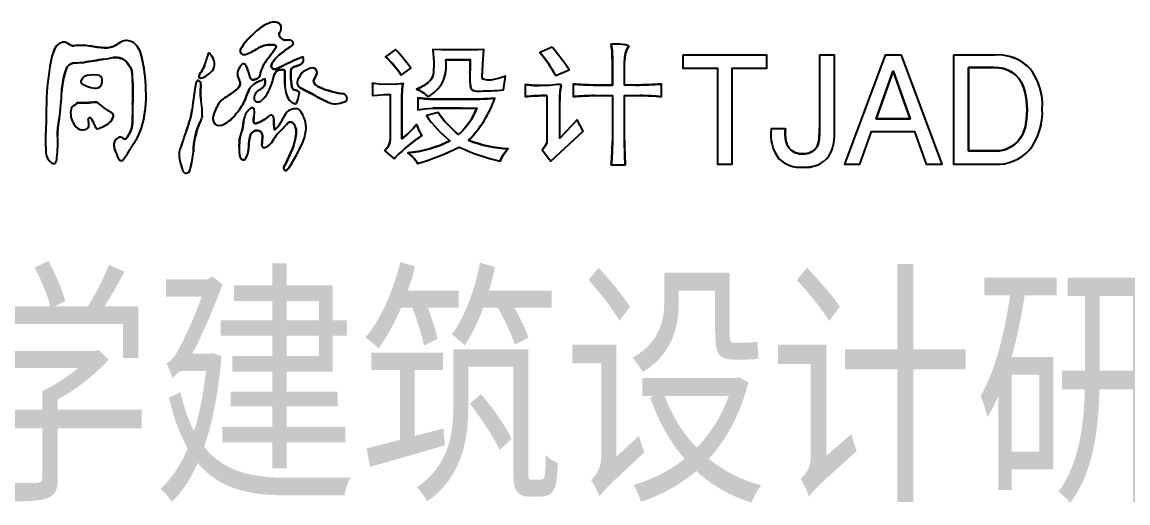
# Model space of a CAD drawing. Header units: inches. Extents: x -867 to 118033, y 1038912 to 1123012.
# Drawn here: x 111656 to 114573, y 1072510 to 1073778 of the extents above; entities that cross this region are included whole.
import ezdxf

# ---------------------------------------------------------------- set-up
doc = ezdxf.new("R2010")
doc.units = ezdxf.units.IN
doc.header["$MEASUREMENT"] = 0
doc.styles.add('TKZ1_tjhts.shx', font='tjromant.shx', dxfattribs={"bigfont": 'tjhts.shx'})

msp = doc.modelspace()

# ---------------------------------------------------------------- linework, layer by layer
at = {"color": 7}
for p, q in [((112640.8, 1073706.6), (112614.6, 1073687.2)), ((112761.9, 1073705.4), (112739.5, 1073706.6)), ((112739.5, 1073706.6), (112742, 1073673.8)), ((112781.4, 1073705.2), (112761.9, 1073705.4)), ((112808.2, 1073705.2), (112781.4, 1073705.2)), ((112836.4, 1073705.2), (112808.2, 1073705.2)), ((112858.2, 1073705.7), (112836.4, 1073705.2)), ((112873.7, 1073706.6), (112858.2, 1073705.7)), ((112871, 1073667.3), (112873.7, 1073706.6)), ((113054.3, 1073712.2), (113022, 1073698.3)), ((112742, 1073673.8), (112741, 1073643.1)), ((113245.6, 1073612.3), (113245.6, 1073676.1)), ((113399.3, 1073691.6), (113399.3, 1073656.6)), ((113620.6, 1073691.6), (113399.3, 1073691.6)), ((113620.6, 1073656.6), (113620.6, 1073691.6)), ((113799, 1073691.6), (113759.6, 1073691.6)), ((113759.6, 1073691.6), (113759.6, 1073499)), ((113799, 1073483.2), (113799, 1073691.6)), ((113932.9, 1073691.6), (113825.8, 1073403.3)), ((113976.1, 1073691.6), (113932.9, 1073691.6)), ((114083.5, 1073403.3), (113976.1, 1073691.6)), ((114113.3, 1073691.6), (114113.3, 1073403.3)), ((114223.1, 1073691.6), (114113.3, 1073691.6)), ((112656.2, 1073638.6), (112681.4, 1073656.9)), ((112869.9, 1073634.5), (112871, 1073667.3)), ((113063.6, 1073637.3), (113099.1, 1073652.6)), ((113399.3, 1073656.6), (113490.3, 1073656.6)), ((113490.3, 1073656.6), (113490.3, 1073403.3)), ((113529.6, 1073403.3), (113529.6, 1073656.6)), ((113529.6, 1073656.6), (113620.6, 1073656.6)), ((113954.4, 1073650.3), (113909.2, 1073523.1)), ((113999, 1073523.1), (113954.4, 1073650.3)), ((114219.9, 1073658.3), (114152.5, 1073658.3)), ((114152.5, 1073658.3), (114152.5, 1073438.5)), ((111815.5, 1073630.9), (111811.9, 1073624.7)), ((111818.4, 1073633.9), (111815.5, 1073630.9)), ((111827, 1073637.3), (111818.4, 1073633.9)), ((111834.3, 1073638.8), (111827, 1073637.3)), ((111849.9, 1073639.6), (111834.3, 1073638.8)), ((111859.7, 1073637.3), (111849.9, 1073639.6)), ((112585.3, 1073616.5), (112580.7, 1073616.5)), ((112580.7, 1073616.5), (112580.7, 1073584.6)), ((112596.9, 1073615.1), (112585.3, 1073616.5)), ((112639.4, 1073614.1), (112596.9, 1073615.1)), ((112660.9, 1073616.5), (112639.4, 1073614.1)), ((112870.2, 1073630.8), (112869.9, 1073634.5)), ((112870.6, 1073628.9), (112870.2, 1073630.8)), ((112874.7, 1073627), (112870.6, 1073628.9)), ((112883.6, 1073625.4), (112874.7, 1073627)), ((112892.2, 1073625.7), (112883.6, 1073625.4)), ((112904.6, 1073627.8), (112892.2, 1073625.7)), ((112913.1, 1073630), (112904.6, 1073627.8)), ((112922.9, 1073633.1), (112913.1, 1073630)), ((112930.8, 1073635.9), (112922.9, 1073633.1)), ((112926.2, 1073599.8), (112930.8, 1073635.9)), ((113109.9, 1073615.1), (113109.9, 1073581.8)), ((113342.8, 1073581.8), (113342.8, 1073615.1)), ((112580.7, 1073584.6), (112593.6, 1073585.7)), ((112593.6, 1073585.7), (112612.4, 1073587.2)), ((112612.4, 1073587.2), (112626.9, 1073587.4)), ((112626.9, 1073587.4), (112627, 1073468.1)), ((112983.4, 1073613.7), (112983.4, 1073581.8)), ((113275.4, 1073612.3), (113245.6, 1073612.3)), ((112699.5, 1073579.1), (112699.5, 1073547.1)), ((113040.4, 1073584.6), (113040.4, 1073459.8)), ((113074.4, 1073472.3), (113074.4, 1073571.2)), ((113165.4, 1073584.5), (113213.2, 1073584.6)), ((113213.2, 1073584.6), (113213.2, 1073463.9)), ((113245.6, 1073584.6), (113286, 1073584.6)), ((113245.6, 1073466.7), (113245.6, 1073584.6)), ((111830.1, 1073523.5), (111834.7, 1073527.8)), ((111834.7, 1073527.8), (111839, 1073523.2)), ((112699.5, 1073547.1), (112717.3, 1073549.6)), ((112717.3, 1073549.6), (112739.6, 1073551.2)), ((112753.4, 1073540.2), (112722.6, 1073531.9)), ((113120.7, 1073520.8), (113074.4, 1073472.3)), ((113136.1, 1073490.3), (113120.7, 1073520.8)), ((113909.2, 1073523.1), (113999, 1073523.1)), ((113051.2, 1073411.3), (113136.1, 1073490.3)), ((113669.8, 1073496.7), (113632.2, 1073496.7)), ((113866.3, 1073403.3), (113897.1, 1073489.4)), ((113897.1, 1073489.4), (114010.5, 1073489.4)), ((114010.5, 1073489.4), (114041.1, 1073403.3)), ((112613.1, 1073439), (112636.2, 1073418.2)), ((113028.1, 1073441.7), (113051.2, 1073411.3)), ((114152.5, 1073438.5), (114219.9, 1073438.5)), ((113210.1, 1073401.6), (113247.2, 1073401.6)), ((113490.3, 1073403.3), (113529.6, 1073403.3)), ((113825.8, 1073403.3), (113866.3, 1073403.3)), ((114041.1, 1073403.3), (114083.5, 1073403.3)), ((114113.3, 1073403.3), (114221.6, 1073403.3))]:
    msp.add_line(p, q, dxfattribs=at)
for points in [[(112264.1, 1073745.1, 0.093827), (112231.6, 1073705.2, 0.302072), (112233.9, 1073695.2, 0.296548), (112249.4, 1073694.6, 0.04254), (112281.7, 1073711.5, -0.129019), (112317.5, 1073718.8, -0.117204), (112324.7, 1073716.7, -0.328405), (112324.9, 1073710.7, -0.051459), (112306.5, 1073685.3, 0.085646), (112284.7, 1073646.5, 0.031903), (112283.1, 1073639.3, -0.315533), (112275.5, 1073629, -0.134544), (112263.7, 1073626.5, -0.408117), (112257.2, 1073633.1, 0.035639), (112249.6, 1073657.2, 0.084333), (112243.4, 1073667.2, 0.358627), (112237.6, 1073668, 0.227473), (112224.2, 1073642.1, 0.148882), (112228.8, 1073625.7, -0.254787), (112230.5, 1073611.4, -0.110418), (112215.7, 1073595.6, -0.032156), (112189.9, 1073578.7, 0.122106), (112174.1, 1073562.8, 0.074479), (112159.4, 1073526.9, 0.233421), (112164.5, 1073509.8, 0.316166), (112188.6, 1073509.2, 0.122903), (112221, 1073536.9, 0.056501), (112242.7, 1073570.2, -0.025506), (112256.2, 1073602.4, -0.174643), (112283.3, 1073623.2, 0.004602), (112296.4, 1073629, -0.251477), (112293.4, 1073608.9, -0.130218), (112280.8, 1073598.8, 0.16089), (112270.5, 1073588.1, 0.172735), (112268.4, 1073573.7, 0.448793), (112285.3, 1073570.2, 0.141971), (112310.3, 1073605.5, 0.057248), (112320.1, 1073636.6, -0.334885), (112335.7, 1073652.3, -0.076773), (112344.7, 1073652.9, -0.545841), (112348.7, 1073647.8, -0.008092), (112348.7, 1073614.5, 0.139136), (112360.7, 1073572.5, 0.144746), (112374.2, 1073563.4, 0.355116), (112381, 1073566.5, 0.046986), (112386, 1073584.8, 0.052614), (112387.8, 1073591.7, 0.237681), (112384.5, 1073596.2, 0.025436), (112375.3, 1073599.2, -0.354836), (112367.5, 1073607.9, -0.049448), (112364.8, 1073638.8, -0.035628), (112365, 1073650.1, -0.387964), (112372.2, 1073659.7, -0.009611), (112387.5, 1073665.3, 0.187317), (112396.8, 1073673.3, 0.232403), (112397.2, 1073685.7, 0.143525), (112395, 1073686.2, 0.022411), (112345.2, 1073663.8, -0.00319), (112326.8, 1073655.1, -0.206179), (112319.1, 1073654.5, -0.165764), (112313.6, 1073660.1, -0.217969), (112314.6, 1073667.9, -0.110096), (112337, 1073694, -0.031862), (112364, 1073713.7, 0.078929), (112370.6, 1073719.7, 0.264707), (112371, 1073724, 0.034215), (112367.5, 1073729, 0.174735), (112362.4, 1073731, 0.001752), (112353.7, 1073730.6, -0.177458), (112342.7, 1073733.5, -0.140307), (112334.8, 1073741.4, -0.275752), (112337.2, 1073754, 0.167681), (112339.3, 1073767.5, 0.301407), (112325.1, 1073778, 0.08311), (112312.4, 1073777.7, 0.130737)], [(111950.7, 1073723.7, 0.215782), (111921.7, 1073728.4, 0.067417), (111904.6, 1073718.5, -0.168397), (111870.5, 1073710.8, -0.018722), (111834, 1073715.4, 0.069135), (111793.1, 1073716, -0.211583), (111782.1, 1073718.8, 0.012327), (111771, 1073725.2, 0.18165), (111761.2, 1073724.4, 0.234564), (111743.2, 1073710.8, 0.06939), (111731.5, 1073674.4, 0.040114), (111720, 1073566.1, 0.00862), (111719.5, 1073512.3, 0.034302), (111718.5, 1073433.9, 0.240525), (111736.2, 1073406, 0.151405), (111742.1, 1073405.2, 0.254247), (111747.6, 1073420.9, 0.038225), (111749.6, 1073478.4, -0.061608), (111753.9, 1073522.5, 0.026815), (111760.4, 1073596.5, -0.054652), (111767.8, 1073640.1, -0.028262), (111774.9, 1073660.7, -0.253686), (111796, 1073670.9, 0.007206), (111819, 1073672.3, -0.006599), (111871.8, 1073680.4, 0.009999), (111896.4, 1073685.4, -0.062381), (111917, 1073682.7, -0.15567), (111930, 1073674.8, -0.051163), (111942.9, 1073656.8, -0.102101), (111945.9, 1073644, -0.03095), (111947.3, 1073560.3, 0.010088), (111946.7, 1073513.5, -0.131285), (111940, 1073486.4, -0.019629), (111932.7, 1073473.9, -0.485137), (111923.1, 1073471.1, 0.001583), (111916.2, 1073475.2, 0.165296), (111904, 1073469.3, 0.24859), (111897.8, 1073451.6, 0.066176), (111905.5, 1073429.4, 0.038595), (111911.3, 1073416.3, 0.378365), (111920.7, 1073413.7, 0.077759), (111939.9, 1073442.4, 0.016012), (111958.1, 1073470.2, 0.054651), (111971.8, 1073502.8, 0.087206), (111982.3, 1073598.9, 0.064902), (111969.6, 1073693.9, 0.144064)], [(112656.2, 1073638.6), (112681.4, 1073656.9, 0.028783), (112640.8, 1073706.6), (112614.6, 1073687.2, -0.06685)], [(112742, 1073673.8), (112741, 1073643.1, -0.202539), (112727.4, 1073619.2, -0.066868), (112696.4, 1073601.3, -0.101276), (112727.2, 1073581.8, 0.145344), (112765.7, 1073620.7, 0.140249), (112773.5, 1073678.9, -0.003162), (112838.3, 1073678.9, -0.016144), (112837.2, 1073645, 0.052901), (112839.3, 1073605.2, 0.214665), (112844.5, 1073598.4, 0.093296), (112846, 1073598.5, 0.137117), (112864.8, 1073596.6, 0.000424), (112894.5, 1073597.3, 0.022294), (112926.2, 1073599.8), (112930.8, 1073635.9), (112922.9, 1073633.1), (112913.1, 1073630), (112904.6, 1073627.8), (112892.2, 1073625.7), (112883.6, 1073625.4), (112870.9, 1073627.7), (112869.9, 1073632.5), (112871, 1073667.3), (112873.7, 1073706.6), (112858.2, 1073705.7), (112836.4, 1073705.2), (112808.2, 1073705.2), (112781.4, 1073705.2), (112761.9, 1073705.4), (112739.5, 1073706.6)], [(113054.3, 1073712.2), (113022, 1073698.3, -0.049542), (113063.6, 1073637.3), (113099.1, 1073652.6, 0.030356)], [(113163.7, 1073612.4, -0.019379), (113109.9, 1073615.1), (113109.9, 1073581.8, -0.02608), (113165.4, 1073584.5), (113213.2, 1073584.6), (113213.2, 1073463.9, -0.021278), (113210.1, 1073401.6), (113247.2, 1073401.6, -0.017067), (113245.6, 1073466.7), (113245.6, 1073584.6), (113285.5, 1073584.6, -0.024313), (113342.8, 1073581.8), (113342.8, 1073615.1, -0.018656), (113275.4, 1073612.3), (113245.6, 1073612.3), (113245.6, 1073676.1, -0.143011), (113256.4, 1073714.9, 0.162811), (113246.2, 1073718.6, 0.035376), (113219, 1073720.4, 0.004148), (113210.1, 1073720.5, -0.046173), (113213, 1073695.9, -0.00345), (113213.2, 1073612.3, -0.001359)], [(112137.6, 1073666.7, -0.130766), (112136.1, 1073661.4, -0.049), (112127.3, 1073645.4, 0.175351), (112122.3, 1073634.2, 0.389375), (112126.5, 1073630.7, 0.146359), (112144.1, 1073638.6, 0.079034), (112157, 1073649.6, 0.101244), (112162.8, 1073660.6, 0.132531), (112162.9, 1073675.2, 0.067751), (112158.6, 1073685.6, 0.050259), (112150.9, 1073695.8, 0.454265), (112147.3, 1073695.4, 0.06765), (112143, 1073683.5, 0.007561)], [(113759.6, 1073499, -0.040499), (113757.4, 1073460.6, -0.3078), (113726.3, 1073431.6, -0.189438), (113687.3, 1073438.4, -0.186489), (113671.1, 1073465.6, -0.07743), (113669.8, 1073496.7), (113632.2, 1073496.7, 0.198241), (113652.7, 1073417.8, 0.214326), (113714.8, 1073395.6, 0.249549), (113784.6, 1073424.6, 0.135294), (113799, 1073483.2), (113799, 1073691.6), (113759.6, 1073691.6)], [(114113.3, 1073691.6), (114113.3, 1073403.3), (114221.6, 1073403.3, 0.229129), (114314.3, 1073442.3, 0.179316), (114347.5, 1073548.9, 0.181564), (114315.5, 1073655.6, 0.220204), (114223.1, 1073691.6)], [(112430.3, 1073583.7, 0.027579), (112467.4, 1073565.6, 0.154526), (112490.1, 1073563.9, 0.082415), (112510.8, 1073570.3, 0.312986), (112511.5, 1073583.1, 0.221824), (112504.6, 1073589, 0.031656), (112493, 1073589.7, -0.00721), (112464.9, 1073597.6, -0.071904), (112432.3, 1073611.1, -0.267193), (112424.7, 1073623.4, -0.023267), (112433.2, 1073641.6, 0.395574), (112426.4, 1073657.3, 0.188464), (112408.5, 1073653.2, 0.051998), (112395.4, 1073645.9, 0.108508), (112385.7, 1073630.6, 0.200123), (112381.8, 1073615.3, 0.191616), (112389.2, 1073605.4, -0.01282)], [(114152.5, 1073658.3), (114219.9, 1073658.3, -0.337188), (114298, 1073607.2, -0.124189), (114303.9, 1073510.5, -0.40123), (114219.9, 1073438.5), (114152.5, 1073438.5)], [(111849.9, 1073639.6), (111834.3, 1073638.8), (111827, 1073637.3), (111818.4, 1073633.9), (111815.5, 1073630.9), (111811.9, 1073624.7, 0.333571), (111812.9, 1073616.1, 0.045952), (111826.4, 1073609.7, 0.064784), (111848.3, 1073604.1, 0.210865), (111861.9, 1073608.5, 0.127927), (111866.7, 1073620, 0.211886), (111864.6, 1073633.6, 0.12013), (111859.7, 1073637.3)], [(112127.5, 1073615.5, 0.313541), (112121.2, 1073624, 0.335576), (112114.8, 1073620.4, 0.015792), (112104.2, 1073547.6, -0.057755), (112088.3, 1073490.4, 0.000363), (112069.8, 1073435.2, 0.094511), (112079.3, 1073388.4, 0.230423), (112086.7, 1073379.3, 0.369117), (112099.6, 1073391.4, 0.039319), (112107.7, 1073436.3, -0.109188), (112126.7, 1073516.8, 0.00425), (112131.3, 1073528.8, 0.032369), (112126.9, 1073584.7, -0.025515)], [(112639.4, 1073614.1), (112596.9, 1073615.1), (112585.3, 1073616.5), (112580.7, 1073616.5), (112580.7, 1073584.6), (112593.6, 1073585.7), (112612.4, 1073587.2), (112626.9, 1073587.4), (112627, 1073468.3, -0.223037), (112614.6, 1073441.7, -0.003297), (112613.1, 1073439), (112636.2, 1073418.2, 0.201777), (112640.8, 1073422.3, -0.033526), (112710.3, 1073479.2, -0.02738), (112696.4, 1073508.3, -0.067274), (112657.8, 1073470.9, -0.004515), (112658.3, 1073597.9, -0.051491), (112660.9, 1073616.5)], [(113040.4, 1073584.6), (113040.4, 1073459.8, -0.094232), (113028.1, 1073441.7), (113051.2, 1073411.3), (113136.1, 1073490.3), (113120.7, 1073520.8), (113074.4, 1073472.3), (113074.4, 1073571.2, -0.058001), (113078.1, 1073611.9, 0.319569), (113076.3, 1073613.6, 0.045142), (113046.6, 1073610.8, 0.020451), (113020.2, 1073611, -0.034776), (112983.4, 1073613.7), (112983.4, 1073581.8, -0.030546)], [(111839, 1073523.2, -0.039434), (111845.4, 1073509.9, 0.054133), (111852.6, 1073497, 0.123184), (111886.6, 1073513.4, 0.140353), (111896.7, 1073529.8, 0.284617), (111893.6, 1073538.3, -0.012464), (111879.4, 1073547.3, 0.016141), (111851.9, 1073567.5, -0.029736), (111800.7, 1073565.2, -0.149024), (111792.1, 1073558.4, 0.190304), (111785.1, 1073549.6, 0.089845), (111784.5, 1073529.6, 0.171078), (111802.3, 1073498.4, 0.249801), (111822, 1073495.3, 0.378768), (111832.3, 1073507.9, 0.031236), (111830.1, 1073523.5), (111834.7, 1073527.8)], [(112824.8, 1073574.9, -0.002263), (112735.7, 1073575.1, -0.028919), (112699.5, 1073578.9), (112699.5, 1073547.1), (112717.3, 1073549.6), (112739.6, 1073551.2, -0.001197), (112815, 1073551.3, 0.000411), (112855.2, 1073551.3, -0.117897), (112807.4, 1073482, -0.081518), (112753.4, 1073540.2), (112722.6, 1073531.9, 0.067412), (112784.3, 1073465.4, -0.099344), (112673.2, 1073433.5, -0.117302), (112699.5, 1073405.7, 0.051291), (112809, 1073448.7, 0.052048), (112916.9, 1073411.3, -0.102524), (112938.5, 1073444.5, -0.086164), (112833.7, 1073466.7, 0.112398), (112903, 1073577.7, -0.018709)], [(112385.3, 1073548.4, 0.188222), (112369, 1073548.5, 0.20573), (112351.8, 1073537.7, 0.018376), (112339.4, 1073516, -0.117409), (112321.8, 1073494.1, -0.060927), (112320.2, 1073522, 0.215117), (112315.7, 1073532.1, 0.470033), (112305.7, 1073529.1, -0.045545), (112287.4, 1073517.3, -0.074224), (112273.6, 1073511.3, -0.568137), (112266.3, 1073517.5, -0.07678), (112267.6, 1073527.3, 0.100197), (112268.2, 1073548.1, 0.387299), (112262.2, 1073552.4, 0.118665), (112256.9, 1073549.9, 0.185429), (112241.2, 1073521.1, -0.018374), (112236.9, 1073496, 0.026924), (112229.9, 1073471.6, -0.013447), (112228.5, 1073448.2, 0.097057), (112231.3, 1073421.6, 0.277047), (112239.3, 1073414.9, 0.192921), (112246.3, 1073419, 0.125735), (112254, 1073449, -0.084178), (112258.7, 1073481.6, -0.292454), (112276.3, 1073492.7, -0.427415), (112289.7, 1073478.7, -0.039723), (112288.4, 1073454.3, 0.744354), (112300.1, 1073449.5, 0.173973), (112317.6, 1073465.6, -0.079593), (112334.6, 1073488.9, 0.037997), (112354.9, 1073510.4, -0.536451), (112372.4, 1073510.1, -0.220641), (112377.9, 1073479.8, -0.033334), (112372, 1073451.5, -0.02197), (112354.8, 1073412.6, -0.036413), (112345.6, 1073395, 0.059035), (112345.3, 1073394, 0.221247), (112348.6, 1073387.1, 0.229092), (112351.5, 1073386.7, 0.104052), (112358.2, 1073391.9, 0.039622), (112379.4, 1073427.7, 0.031663), (112397.5, 1073464.1, 0.083922), (112405.2, 1073501.4, 0.095464), (112397, 1073532.3, 0.118136)]]:
    msp.add_lwpolyline(points, format="xyb", close=True, dxfattribs=at)
for points in [[(113399.3, 1073691.6), (113399.3, 1073656.6), (113490.3, 1073656.6), (113490.3, 1073403.3), (113529.6, 1073403.3), (113529.6, 1073656.6), (113620.6, 1073656.6), (113620.6, 1073691.6)], [(113976.1, 1073691.6), (113932.9, 1073691.6), (113825.8, 1073403.3), (113866.3, 1073403.3), (113897.1, 1073489.4), (114010.5, 1073489.4), (114041.1, 1073403.3), (114083.5, 1073403.3)], [(113954.4, 1073650.3), (113999, 1073523.1), (113909.2, 1073523.1)]]:
    msp.add_lwpolyline(points, close=True, dxfattribs=at)
for centre, radius, start, end in [((112349.5, 1073670.6), 113.4, 109.1475, 138.9413), ((112319.8, 1073739.7), 38.7, 82.1361, 101.1399), ((112324.3, 1073762.1), 16, 19.8745, 86.9673), ((112318.6, 1073763.8), 21.1, 332.0783, 10.1537), ((112353.1, 1073639.3), 138.3, 130.0963, 150.3716), ((112346.5, 1073745.7), 12.5, 138.4495, 200.1147), ((112352.5, 1073751.2), 20.3, 209.0736, 241.021), ((112352.1, 1073747.1), 16.6, 235.3134, 269.6983), ((112409.8, 1072492.6), 1239.3, 92.2365, 92.6707), ((112362.2, 1073723), 8.01, 49.0264, 95.755), ((111868, 1073650.6), 138.6, 154.6168, 170.1026), ((111765.9, 1073699.4), 25.4, 100.5493, 155.489), ((111767.1, 1073711.9), 13.9, 73.9384, 115.1205), ((111646.2, 1073495.6), 261.3, 57.9578, 61.4855), ((111790.8, 1073729.7), 13.9, 244.916, 279.4888), ((111811.4, 1073568.3), 148.8, 81.2482, 97.0675), ((111913.2, 1074200.4), 491.4, 260.7282, 265.3405), ((111876.4, 1073763.8), 53.3, 266.6633, 301.9308), ((111949.7, 1073660.5), 73.5, 112.4138, 127.8412), ((111930.9, 1073694), 35.7, 56.361, 105.0678), ((111909.5, 1073676.7), 62.5, 13.7092, 48.7648), ((112240.3, 1073702), 9.29, 142.2512, 226.8898), ((112166.2, 1073892.2), 214.4, 292.8223, 302.5658), ((112313.4, 1073646.9), 72, 86.7683, 116.1748), ((112192.8, 1073787.1), 152.6, 318.166, 329.9491), ((112316.7, 1073702.6), 16.2, 60.6449, 87.3841), ((112320.7, 1073713.6), 5.11, 325.6252, 38.347), ((112505.1, 1073492.1), 262.7, 122.4633, 129.7631), ((112348.6, 1073737.2), 28.1, 303.3087, 321.3605), ((112332.7, 1073700.6), 44.9, 33.2088, 39.3453), ((112367, 1073722.2), 4.4, 324.3432, 41.0662), ((112229.1, 1073329.7), 558.2, 35.8756, 42.4704), ((112586, 1073314.2), 614.6, 33.4061, 40.3611), ((113078.8, 1073692.5), 134.2, 1.4454, 12.0201), ((113210.3, 1073181.5), 539, 89.0741, 90.0248), ((113219.7, 1073527.7), 192.8, 82.0921, 90.1964), ((113317.4, 1073677), 71.9, 148.1785, 180.7336), ((113245.8, 1073701.6), 17, 51.6598, 88.6489), ((112399.3, 1073548.9), 679.5, 169.3532, 178.5417), ((111756.5, 1074469.7), 799.8, 272.831, 274.4824), ((112152.4, 1071672.7), 2027.2, 97.9552, 99.4675), ((111761, 1074296.5), 626, 280.1984, 282.49), ((111896.3, 1073601.7), 83.7, 75.161, 89.9474), ((111911.1, 1073658.4), 25, 40.8722, 74.565), ((111848.5, 1073603), 108.6, 29.6487, 41.3642), ((111611.6, 1073597.7), 370.7, 0.1786, 14.6503), ((112697.2, 1073498.8), 584.2, 161.5651, 163.2979), ((112188.8, 1073673.3), 47, 152.6378, 167.4631), ((112149.3, 1073694.1), 2.37, 36.9219, 158.8207), ((112103.8, 1073652.4), 64, 34.6901, 42.2935), ((112122.5, 1073664.5), 41.8, 14.7604, 35.6224), ((112135.8, 1073668.1), 28, 344.4478, 14.6457), ((112242.1, 1073706.8), 14.2, 234.8579, 300.9284), ((112408.1, 1073602.9), 130.8, 140.9736, 160.5544), ((112384.4, 1073630.7), 79.1, 126.7989, 151.9298), ((112620, 1073119.7), 609.5, 111.8857, 116.8001), ((112381.8, 1073681.3), 17, 288.0948, 330.936), ((112395.3, 1073682.2), 4.04, 62.1726, 128.7074), ((112384.4, 1073679.9), 14.1, 330.8324, 24.3687), ((112454.6, 1073507.8), 240.4, 32.9673, 48.2654), ((112667.9, 1073663.3), 106.8, 336.4349, 8.3694), ((112805.9, 1068560), 5119, 89.6376, 90.3624), ((112313.8, 1073678), 524.4, 356.3965, 0.096), ((112735.7, 1073458.1), 373.7, 28.6579, 40.0028), ((107155.3, 1073640.2), 6057.9, 359.73634, 0.52696), ((114230.4, 1073573.8), 118, 43.8554, 93.5297), ((111952.8, 1073587.9), 192.3, 157.7458, 164.2213), ((111794.8, 1073646.4), 24.5, 87.3628, 144.3023), ((111913.4, 1073643.1), 32.5, 1.6517, 24.9706), ((111271.2, 1073591.3), 676.8, 357.377, 4.468), ((112140.3, 1073633), 18.1, 136.232, 169.297), ((112050.4, 1073698.2), 93.3, 325.5426, 336.7635), ((112126.9, 1073666.9), 10.7, 328.9307, 358.7309), ((112116.1, 1073684.4), 53.7, 301.4597, 319.5353), ((112133, 1073669.3), 31.1, 320.4647, 343.5894), ((112253.4, 1073641.5), 29.2, 173.2102, 212.6053), ((112257.9, 1073641.1), 33.7, 128.9893, 173.5821), ((112240, 1073664.1), 4.62, 42.2238, 134.9491), ((112217.3, 1073643.9), 35, 19.7615, 41.7667), ((112083.9, 1073592.3), 178, 13.2261, 20.8557), ((112340.1, 1073630.3), 57.6, 163.712, 173.4114), ((112322.6, 1073662.9), 9.47, 148.0295, 197.2149), ((112324.4, 1073665.4), 12.1, 206.2393, 243.8873), ((112322.3, 1073663.8), 9.75, 250.905, 297.5047), ((112338.4, 1073634.1), 18.4, 98.2621, 166.527), ((111656.3, 1075102), 1594.7, 294.8621, 295.5931), ((112341.9, 1073623.4), 29.6, 84.5935, 102.1541), ((112345.1, 1073649.1), 3.82, 21.6026, 95.1427), ((111319.3, 1073629.1), 1029.5, 359.1889, 1.1919), ((112444.2, 1073642.6), 79.5, 171.7867, 182.7924), ((112373.9, 1073651), 8.89, 101.2006, 160.3988), ((112523.8, 1073263.9), 423.9, 108.8221, 110.9686), ((112425.4, 1073616.1), 42.3, 135.1005, 159.8718), ((112437, 1073587.1), 72, 113.305, 125.2113), ((112422.6, 1073632.3), 25.3, 81.2357, 123.9277), ((112421.5, 1073645.8), 12.5, 340.3263, 66.6562), ((112705.9, 1073647.3), 35.4, 307.403, 353.2021), ((113025.9, 1073634.8), 188.9, 176.8776, 188.5048), ((114225.4, 1073581.4), 77.1, 19.5553, 94.0892), ((114189.4, 1073559.6), 158.4, 356.11, 37.2729), ((111963.1, 1073584.6), 203, 164.1083, 176.6211), ((111818.1, 1073621.1), 7.23, 149.7671, 223.5559), ((111854.4, 1073686.4), 81.7, 239.4318, 249.9559), ((111854.5, 1073625.3), 13.1, 39.402, 66.8025), ((111842.2, 1073623.6), 24.8, 322.4105, 351.5708), ((111850.4, 1073624.4), 17, 344.8354, 32.6883), ((113261.6, 1073416.9), 1164.7, 169.9373, 173.5564), ((112120.4, 1073618), 6.13, 82.3692, 156.5712), ((112118.2, 1073615.3), 9.27, 350.7614, 71.0034), ((112126.3, 1073634.8), 4.03, 157.4294, 272.9815), ((112122.2, 1073664.1), 33.6, 277.4205, 310.727), ((112216.5, 1073617.1), 15.1, 337.9709, 35.1472), ((112298.5, 1073575.2), 50.3, 107.5904, 147.216), ((112263.8, 1073633.1), 6.64, 180.6502, 269.4551), ((112265.1, 1073649.1), 22.7, 266.6755, 297.3265), ((112271.9, 1073639.6), 11.2, 288.3268, 346.057), ((111973.3, 1074338.6), 779.7, 293.4238, 294.4784), ((112276.1, 1073621.7), 21.5, 323.2706, 19.7339), ((112180.1, 1073663.6), 142.6, 335.9437, 349.7991), ((112428.7, 1073614.6), 79.9, 180.0575, 211.7418), ((112521.6, 1073636.8), 156.8, 179.2992, 191.5981), ((112402.1, 1073618.3), 20.5, 143.1721, 188.4389), ((112398, 1073619.7), 16.8, 194.9179, 248.8939), ((112625, 1073541), 216.6, 152.3131, 157.6446), ((112439.1, 1073623.9), 14.4, 181.9526, 241.7908), ((112749.6, 1073594.6), 91.4, 166.1527, 177.9433), ((112645.1, 1073725.6), 134.5, 292.403, 307.7053), ((112681, 1073666.2), 96.2, 298.6904, 331.7691), ((113171.6, 1074307.4), 695, 264.9091, 269.3499), ((113271.8, 1074515.7), 903.4, 270.2276, 274.5029), ((111067.5, 1073620.1), 693.4, 351.9097, 358.0537), ((111858.7, 1073690.9), 87.3, 248.3359, 263.1626), ((111850.1, 1073621.7), 17.6, 263.9496, 311.5786), ((111703.7, 1073580.8), 279.2, 344.5686, 3.725), ((112428.3, 1073593.9), 301.6, 176.2285, 181.7493), ((112072, 1073787.4), 239.7, 299.4673, 306.8343), ((112187.6, 1073636.6), 49.7, 304.4024, 329.6063), ((112565.4, 1073453.9), 343, 154.336, 160.1802), ((112289.6, 1073577.9), 21.7, 151.8893, 191.0904), ((112291.9, 1073578), 23.7, 118.0768, 154.6368), ((112268.1, 1073627.7), 31.5, 293.6395, 323.3164), ((112236.8, 1073630.9), 77.7, 308.622, 340.9434), ((112376.8, 1073608.4), 9.32, 199.3444, 249.1336), ((112350, 1073508), 94.6, 69.3771, 75.6628), ((112286.8, 1073602.1), 100.7, 339.9904, 350.0828), ((112381.7, 1073590.6), 6.15, 10.058, 74.5038), ((112353.9, 1073596.6), 34.2, 339.7651, 351.8123), ((111987.5, 1072792.7), 906.6, 60.7604, 63.5026), ((112495.5, 1073717.1), 123.4, 239.2109, 255.6618), ((112753, 1074567), 1011.3, 253.4506, 255.103), ((112493.7, 1073497.9), 91.8, 83.2252, 90.4778), ((112501.7, 1073578.6), 10.8, 24.6287, 74.657), ((119691.2, 1073507), 7033.5, 179.2596, 180.29427), ((112664.2, 1073516.3), 90.9, 46.1401, 69.2721), ((112849.5, 1073607.6), 10.5, 184.3607, 241.5966), ((112845, 1073602.4), 4.02, 262.09, 283.4103), ((112858.7, 1073631.3), 35.2, 248.7591, 279.9892), ((112455.2, 1091057.3), 17465.5, 271.34405, 271.44129), ((112882.3, 1073954.1), 356.9, 271.9513, 277.0598), ((113021, 1073876.6), 265.6, 261.8656, 269.8324), ((113031.3, 1073288.6), 322.6, 87.2808, 91.967), ((113076.6, 1073447.7), 165.9, 90.3127, 100.4345), ((113251.1, 1073576), 176.8, 168.7607, 181.5391), ((113076, 1073611.5), 2.06, 326.4932, 98.9907), ((113203.9, 1082725), 9112.7, 269.74672, 270.05812), ((114109.3, 1073547.2), 198.1, 349.3214, 17.6385), ((113282.3, 1073526.4), 1562.8, 178.5417, 180.5171), ((111799.7, 1073545.1), 15.3, 119.847, 162.946), ((111785.3, 1073575.8), 18.7, 291.4764, 325.3806), ((111806.9, 1073996.9), 431.8, 269.1798, 275.9928), ((111553.3, 1073132.4), 527.7, 51.8352, 55.5341), ((113106.1, 1073522.7), 1159.5, 178.1439, 180.508), ((111697.4, 1073522.2), 434, 0.8698, 8.2857), ((112286.6, 1073495.9), 131, 149.3751, 164.7886), ((112214, 1073539), 46.5, 121.276, 149.4952), ((112085, 1073648.8), 176.1, 320.5442, 333.4796), ((112278.4, 1073579.5), 11.6, 209.8541, 306.535), ((112382.9, 1073590.7), 28.7, 219.2884, 252.2329), ((112375.6, 1073569.2), 5.99, 255.826, 345.2835), ((112612.6, 1073910.5), 374.2, 240.8423, 246.9821), ((112481.5, 1073600.6), 37.7, 246.1825, 283.0976), ((112481, 1073629.4), 66.2, 277.8691, 296.7147), ((112501.9, 1073577.3), 11.3, 321.8681, 31.3857), ((112750.1, 1073889.9), 315.2, 260.6646, 267.3749), ((112805.4, 1083416.7), 9841.8, 269.59419, 270.11279), ((112826.7, 1074621.3), 1046.4, 269.8926, 274.1798), ((112624.7, 1073674.5), 294.7, 315.16, 340.812), ((113034.7, 1073116.6), 468, 89.2916, 96.29), ((113163.7, 1073051.7), 532.8, 89.8215, 95.7973), ((113285.6, 1072994.3), 590.2, 84.4426, 89.9661), ((111840.1, 1073537.8), 56.2, 167.8136, 188.3494), ((111837.6, 1073539.3), 54.1, 190.3983, 229.2307), ((112066.4, 1073828), 337.3, 236.3211, 238.8068), ((111863, 1073539.2), 35, 312.4733, 342.0392), ((111888.3, 1073531.6), 8.56, 338.3451, 66.3102), ((111849.7, 1073587.7), 257.7, 337.821, 351.0428), ((111423.8, 1073794.9), 755.9, 338.4131, 339.3872), ((112179.3, 1073523.6), 20.2, 160.684, 222.9406), ((112149.2, 1073588.1), 88.2, 296.4929, 324.5197), ((112286.5, 1073515), 45.7, 130.3229, 172.399), ((112264.7, 1073540.2), 12.4, 101.6081, 128.6776), ((112262.9, 1073546.9), 5.48, 5.9129, 97.3227), ((112298.6, 1073518.3), 32.3, 163.9313, 186.2401), ((112216.3, 1073539.3), 52.6, 346.7379, 8.9252), ((112231.7, 1073623.3), 119.8, 297.7074, 308.1383), ((112312, 1073526.4), 6.83, 56.4707, 157.1709), ((112306.8, 1073522.1), 13.4, 359.6902, 48.2514), ((112641.9, 1073358.4), 341.1, 148.2712, 153.1409), ((112373, 1073523.1), 25.7, 98.8292, 145.3302), ((112377, 1073527.6), 22.4, 68.0906, 110.7291), ((112357.6, 1073515.9), 42.7, 22.635, 49.585), ((112320.9, 1073495.6), 84.5, 3.9302, 25.7429), ((112999.2, 1073726.5), 338.2, 215.1279, 230.5544), ((112802.1, 1057800.6), 15750.7, 89.95285, 90.22719), ((112957.8, 1073675.5), 245.1, 213.5057, 232.147), ((112686.3, 1073616.7), 181.1, 311.9491, 338.845), ((112835.1, 1097979), 24427.7, 269.95285, 270.04715), ((114187, 1073540.4), 160.7, 322.3716, 3.0358), ((112289.4, 1073465.5), 571.8, 175.3057, 183.1641), ((111930, 1073482.8), 180.5, 167.306, 181.4077), ((111815.1, 1073515.3), 21.2, 232.8455, 288.9476), ((111820, 1073507.4), 12.3, 279.2532, 7.1765), ((111706.4, 1073498.1), 126.3, 4.9458, 11.6206), ((111758.4, 1073476.1), 93.3, 21.2443, 30.2772), ((111908.3, 1073536.5), 68.3, 202.909, 215.3033), ((111836.8, 1073573.2), 77.8, 281.7151, 309.8053), ((111892.6, 1073512.5), 54.1, 333.6851, 359.9239), ((111816.4, 1073548.8), 162.1, 330.995, 344.8502), ((112299.3, 1073433.6), 191.5, 154.2713, 179.1966), ((112177, 1073526.6), 20.9, 233.3354, 303.5162), ((111897.8, 1073567.1), 346.5, 348.1643, 352.3673), ((112271.8, 1073516.5), 5.57, 197.7361, 288.4077), ((112260.4, 1073560.6), 51.1, 284.965, 301.9449), ((112435.5, 1073514.6), 115.5, 176.3281, 190.2743), ((112284.6, 1073541.9), 60.6, 307.8792, 330.9583), ((112203.5, 1073632.8), 194.7, 312.3367, 321.4868), ((112363.5, 1073504.4), 10.5, 39.9238, 137.1204), ((112342.5, 1073489), 36.6, 345.4189, 37.297), ((112291, 1073505.7), 114.3, 338.6715, 357.86), ((112538.5, 1073632.2), 200.7, 306.4661, 321.8609), ((112968.9, 1073620.5), 294.7, 202.3654, 208.6389), ((113522, 1073493.5), 237.6, 352.057, 1.3336), ((114224.2, 1073518.4), 80.1, 266.8701, 354.3186), ((111373.4, 1073462.5), 376.5, 353.655, 2.4112), ((111917.6, 1073454.6), 20, 132.6351, 196.1191), ((111918.8, 1073454.4), 21, 97.2673, 134.8108), ((111267, 1072374.7), 1277.7, 59.0994, 59.4622), ((111926.8, 1073476.3), 6.37, 234.9171, 315.8426), ((111777.8, 1073572.5), 183.6, 326.7502, 332.7814), ((111514.9, 1073740.5), 519.2, 324.9535, 328.6229), ((150120.4, 1060729.1), 40115.9, 161.45121, 161.53441), ((111794.6, 1073486.6), 435.5, 354.944, 358.0256), ((112460.5, 1073419), 236.6, 160.9846, 167.1536), ((112352.5, 1073451.4), 98.5, 162.1479, 180.2303), ((112276.2, 1073473.4), 19.3, 87.842, 154.7635), ((112276.3, 1073479.3), 13.4, 6.5376, 87.4634), ((112135.7, 1073474.5), 154.1, 352.4532, 2.3499), ((112398.8, 1073424), 91.2, 134.6744, 152.5807), ((112163.4, 1073510), 216.6, 344.3343, 351.9711), ((112592.5, 1073468.2), 34.5, 309.8534, 359.8978), ((113099, 1072933.6), 669.9, 125.4743, 133.155), ((113738.1, 1073482.1), 106.9, 172.1457, 216.9976), ((113770.1, 1073485.3), 100.9, 173.5304, 191.2408), ((113685.5, 1073479.9), 113.5, 330.8186, 1.6385), ((111985.4, 1073469.3), 89.3, 193.1527, 206.5867), ((111838.5, 1073489.4), 111.8, 317.3688, 335.154), ((112297.8, 1073442.1), 69.6, 174.9727, 196.308), ((112191.5, 1073449.1), 62.5, 334.9083, 1.731), ((112295, 1073453.6), 6.57, 174.6479, 321.2971), ((112286.5, 1073481.9), 35.1, 292.8673, 333.1143), ((111920.2, 1073626.7), 484.6, 333.7713, 338.8058), ((112101.7, 1073588.3), 320.8, 329.9616, 337.2158), ((112402.9, 1073555.3), 240.2, 331.026, 331.7817), ((112649.3, 1073726.2), 293.7, 274.6706, 297.3641), ((112545.4, 1073959.5), 574.8, 285.5451, 297.2898), ((113042.1, 1073947), 550.1, 244.9318, 256.8495), ((112950, 1073757.5), 313.2, 248.1999, 267.8986), ((113007.9, 1073375.8), 97.7, 135.3043, 158.7192), ((112986.8, 1073483.1), 58.5, 314.9451, 336.4779), ((112479.6, 1073468.9), 733.6, 354.7342, 359.61), ((114200.3, 1073457.3), 954.8, 179.433, 183.3441), ((113714.5, 1073473), 44, 189.6001, 231.8549), ((113720.5, 1073469), 37.8, 278.8183, 347.2517), ((114227.6, 1073518.6), 115.5, 267.0236, 318.645), ((111754.7, 1073437.2), 36.4, 185.2534, 234.8149), ((111730.4, 1073418.1), 17.5, 312.4014, 9.4616), ((111992.8, 1073460.8), 92.8, 199.8202, 207.9486), ((111917.5, 1073420.3), 7.36, 203.8125, 295.6968), ((112197.2, 1073436.5), 127.4, 180.5887, 202.1848), ((111818.5, 1073465.3), 290.7, 345.276, 354.2826), ((112240.8, 1073425), 10.1, 193.8443, 261.5517), ((112237.7, 1073425.6), 10.8, 278.7209, 343.738), ((112229.6, 1073467.2), 136.6, 328.5156, 336.4149), ((112143.3, 1073543.4), 262.9, 325.6786, 333.9126), ((112633.6, 1073425.7), 7.99, 289.1375, 334.7688), ((112628, 1073364.4), 82.5, 30.0428, 56.8041), ((113708.4, 1073475.8), 80.4, 226.2037, 274.5916), ((113715.4, 1073484.6), 54.1, 238.6948, 281.6024), ((113722.5, 1073475.7), 80.4, 264.4935, 320.5412), ((111740.4, 1073415.2), 10.2, 228.9775, 279.6253), ((112092.3, 1073391.5), 13.4, 193.3568, 245.2599), ((112086.1, 1073392.9), 13.6, 272.5503, 353.5902), ((112349.5, 1073393.2), 4.26, 141.1868, 213.7616), ((112354.4, 1073394.2), 9.08, 201.649, 230.9313), ((112350.5, 1073389.9), 3.34, 235.6875, 287.3008), ((112342.4, 1073405.3), 20.7, 296.1399, 330.614)]:
    msp.add_arc(centre, radius, start, end, dxfattribs=at)
for p in [(112838.3, 1073678.9), (111811.9, 1073624.7), (112580.7, 1073616.5), (111800.7, 1073565.2)]:
    msp.add_point(p, dxfattribs=at)

# ---------------------------------------------------------------- texts
at = {"color": 7, "style": 'TKZ1_tjhts.shx'}
msp.add_text('同济大学建筑设计研究院', height=570, dxfattribs=at).set_placement((109835.2, 1072512.8))

doc.saveas('drawing.dxf')
